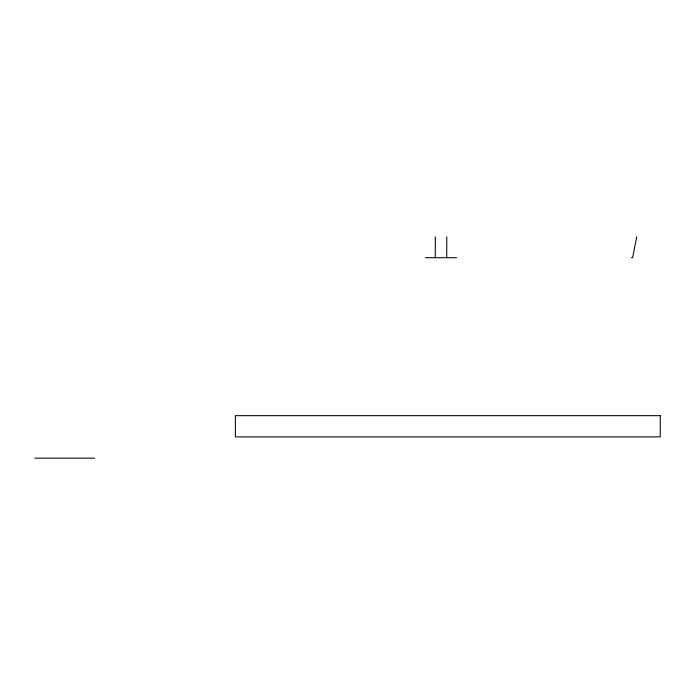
<?xml version="1.0" encoding="UTF-8"?>
<svg xmlns="http://www.w3.org/2000/svg" width="695" height="695" viewBox="0 0 695 695"><rect width="100%" height="100%" fill="white"/><g stroke="black" fill="none" stroke-linecap="round" stroke-linejoin="round"><path stroke-width="1.04" d="M435.261 257.697L435.313 236.847M446.703 257.697L446.772 236.847M636.716 236.847L632.624 257.697L631.303 257.697M425.462 257.697L456.511 257.697M34.75 458.153L94.633 458.153M660.25 415.662L235.379 415.662L235.379 436.903L660.25 436.903L660.25 415.662"/></g></svg>
